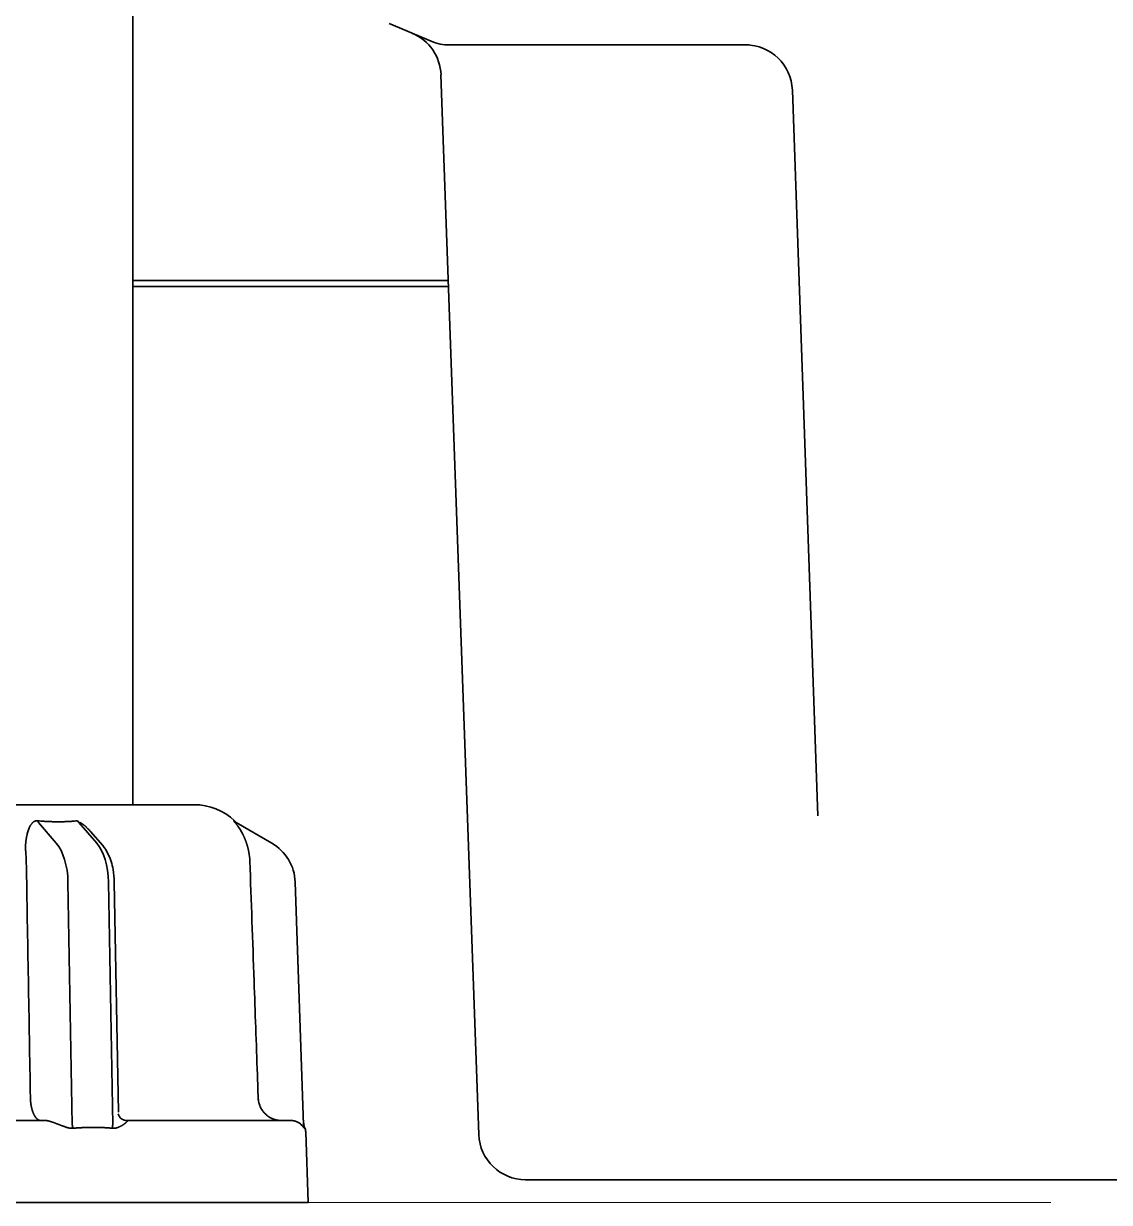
# Model space of a CAD drawing. Extents: x 5987 to 10491, y -672 to 3388.
# Drawn here: x 8658.9 to 8705.3, y 2361.5 to 2411.9 of the extents above; entities that cross this region are included whole.
import ezdxf

# ---------------------------------------------------------------- set-up
doc = ezdxf.new("R2010")
doc.units = 0
doc.header["$LTSCALE"] = 5
doc.layers.get('0').update_dxf_attribs({"linetype": 'CONTINUOUS', "lineweight": 0})
doc.layers.add('1', color=7, linetype='CONTINUOUS', true_color=0xffffff)

msp = doc.modelspace()

# ---------------------------------------------------------------- linework, layer by layer
at = {"color": 4}
msp.add_line((8602.773, 2361.526), (8702.773, 2361.526), dxfattribs=at)
at = {"layer": '1', "color": 7, "linetype": 'Continuous', "lineweight": 35}
for p, q in [((8663.523, 2378.526), (8663.523, 2418.026)), ((8676.286, 2411.154), (8674.494, 2411.911)), ((8689.882, 2410.996), (8677.064, 2410.996)), ((8678.32, 2364.426), (8676.703, 2409.72)), ((8691.726, 2409.066), (8692.81, 2378.044)), ((8663.523, 2400.935), (8677.024, 2400.935)), ((8663.523, 2400.676), (8677.024, 2400.676)), ((8639.393, 2378.526), (8666.152, 2378.526)), ((8659.491, 2377.764), (8660.256, 2376.88)), ((8661.988, 2376.88), (8661.223, 2377.764)), ((8667.866, 2377.824), (8667.918, 2377.796)), ((8669.471, 2376.88), (8667.94, 2377.764)), ((8661.719, 2377.378), (8662.241, 2376.775)), ((8660.936, 2364.848), (8660.755, 2375.218)), ((8662.487, 2375.218), (8662.668, 2364.848)), ((8662.737, 2375.209), (8662.909, 2365.38)), ((8670.832, 2364.848), (8670.47, 2375.218)), ((8645.739, 2365.026), (8659.807, 2365.026)), ((8663.271, 2365.026), (8670.304, 2365.026)), ((8670.873, 2364.732), (8670.862, 2364.696)), ((8671.023, 2361.526), (8670.918, 2364.544)), ((8691.321, 2362.496), (8680.319, 2362.496)), ((8691.321, 2362.496), (8695.319, 2362.496)), ((8698.422, 2362.496), (8695.319, 2362.496)), ((8811.742, 2362.496), (8698.422, 2362.496)), ((8652.773, 2361.526), (8671.023, 2361.526))]:
    msp.add_line(p, q, dxfattribs=at)
for centre, radius, start, end in [((8674.705, 2409.65), 2, 2, 67.0998), ((8689.728, 2408.996), 2, 2, 90), ((8666.152, 2376.026), 2.5, 46.3306, 90), ((8668.471, 2375.148), 2, 2, 60), ((8670.418, 2364.526), 0.5, 2, 24.2309), ((8680.319, 2364.496), 2, 182, 270)]:
    msp.add_arc(centre, radius, start, end, dxfattribs=at)
for centre, major_axis, ratio, start_param, end_param in [((8677.064, 2412.996), (0, -2), 1, 5.883501, 6.283185), ((8668.19, 2378.197), (0.25, 0.433), 0.982349, 2.900465, 3.141593), ((8671.329, 2364.938), (-0.5, -0.017), 1, 6.264223, 6.674123)]:
    msp.add_ellipse(centre, major_axis=major_axis, ratio=ratio, start_param=start_param, end_param=end_param, dxfattribs=at)
at = {"layer": '1', "color": 7, "linetype": 'Continuous', "lineweight": 35, "extrusion": (0, 0, -1)}
for centre, major_axis, ratio, start_param, end_param in [((8659.616, 2378.197), (-0.05, -0.498), 0.350879, 0.480716, 0.72184), ((8661.348, 2378.198), (0.06, -0.497), 0.631469, 0.592654, 0.833485), ((8659.756, 2375.148), (0, 2), 0.5, 0.523599, 1.53589), ((8661.488, 2375.148), (0, -2), 0.5, 3.665191, 4.677482)]:
    msp.add_ellipse(centre, major_axis=major_axis, ratio=ratio, start_param=start_param, end_param=end_param, dxfattribs=at)
at = {"layer": '1', "color": 7, "linetype": 'Continuous', "lineweight": 35}
for points, knots in [([(8659.351, 2377.824), (8659.349, 2377.824), (8659.344, 2377.822), (8659.338, 2377.82), (8659.332, 2377.818), (8659.326, 2377.815), (8659.32, 2377.812), (8659.314, 2377.809), (8659.307, 2377.806), (8659.301, 2377.802), (8659.295, 2377.798), (8659.289, 2377.794), (8659.283, 2377.79), (8659.277, 2377.786), (8659.271, 2377.781), (8659.264, 2377.776), (8659.258, 2377.771), (8659.252, 2377.766), (8659.246, 2377.76), (8659.24, 2377.754), (8659.234, 2377.748), (8659.228, 2377.742), (8659.221, 2377.735), (8659.209, 2377.721), (8659.191, 2377.699), (8659.169, 2377.668), (8659.148, 2377.634), (8659.123, 2377.589), (8659.097, 2377.53), (8659.068, 2377.455), (8659.041, 2377.371), (8659.021, 2377.299), (8659.008, 2377.245), (8659, 2377.212), (8658.992, 2377.178), (8658.985, 2377.145), (8658.979, 2377.111), (8658.973, 2377.077), (8658.967, 2377.043), (8658.962, 2377.009), (8658.958, 2376.975), (8658.954, 2376.941), (8658.95, 2376.907), (8658.947, 2376.872), (8658.945, 2376.838), (8658.943, 2376.804), (8658.942, 2376.769), (8658.941, 2376.735), (8658.941, 2376.701), (8658.941, 2376.666), (8658.942, 2376.632), (8658.943, 2376.598), (8658.945, 2376.563), (8658.948, 2376.529), (8658.95, 2376.506), (8658.951, 2376.495)], [0, 0, 0, 0, 0.004712, 0.009534, 0.014468, 0.019518, 0.02469, 0.029985, 0.035407, 0.04096, 0.046646, 0.052467, 0.058427, 0.064527, 0.070769, 0.077156, 0.083689, 0.09037, 0.0972, 0.104182, 0.111317, 0.118606, 0.126049, 0.13365, 0.16436, 0.195902, 0.228345, 0.261749, 0.318602, 0.379208, 0.44371, 0.512228, 0.53576, 0.559032, 0.582049, 0.604817, 0.627343, 0.649632, 0.671691, 0.693528, 0.715149, 0.736562, 0.757775, 0.778796, 0.799634, 0.820297, 0.840795, 0.861137, 0.881332, 0.901391, 0.921323, 0.94114, 0.960851, 0.980467, 1, 1, 1, 1]), ([(8659.463, 2377.835), (8659.46, 2377.836), (8659.455, 2377.836), (8659.447, 2377.836), (8659.439, 2377.837), (8659.431, 2377.837), (8659.424, 2377.836), (8659.416, 2377.836), (8659.409, 2377.836), (8659.401, 2377.835), (8659.394, 2377.834), (8659.386, 2377.833), (8659.379, 2377.832), (8659.372, 2377.83), (8659.365, 2377.828), (8659.358, 2377.827), (8659.353, 2377.825), (8659.351, 2377.824)], [0, 0, 0, 0, 0.064703, 0.129406, 0.194175, 0.259078, 0.32418, 0.389546, 0.455241, 0.521329, 0.587871, 0.654929, 0.722563, 0.790832, 0.859791, 0.929496, 1, 1, 1, 1]), ([(8661.04, 2377.824), (8661.031, 2377.824), (8661.011, 2377.822), (8660.982, 2377.82), (8660.953, 2377.817), (8660.924, 2377.815), (8660.894, 2377.813), (8660.865, 2377.811), (8660.835, 2377.81), (8660.805, 2377.808), (8660.776, 2377.806), (8660.745, 2377.805), (8660.715, 2377.804), (8660.685, 2377.802), (8660.655, 2377.801), (8660.624, 2377.8), (8660.594, 2377.799), (8660.563, 2377.798), (8660.532, 2377.798), (8660.502, 2377.797), (8660.471, 2377.797), (8660.439, 2377.796), (8660.408, 2377.796), (8660.377, 2377.796), (8660.346, 2377.796), (8660.314, 2377.796), (8660.283, 2377.796), (8660.251, 2377.796), (8660.219, 2377.797), (8660.187, 2377.797), (8660.155, 2377.798), (8660.123, 2377.798), (8660.091, 2377.799), (8660.059, 2377.8), (8660.027, 2377.801), (8659.994, 2377.802), (8659.962, 2377.804), (8659.929, 2377.805), (8659.896, 2377.806), (8659.864, 2377.808), (8659.831, 2377.81), (8659.798, 2377.811), (8659.765, 2377.813), (8659.732, 2377.815), (8659.699, 2377.817), (8659.665, 2377.82), (8659.632, 2377.822), (8659.61, 2377.824), (8659.599, 2377.824)], [0, 0, 0, 0, 0.021779, 0.043552, 0.06532, 0.087084, 0.108843, 0.130598, 0.152348, 0.174095, 0.195838, 0.217578, 0.239315, 0.261049, 0.28278, 0.304509, 0.326236, 0.34796, 0.369683, 0.391405, 0.413126, 0.434845, 0.456564, 0.478282, 0.5, 0.521718, 0.543436, 0.565155, 0.586874, 0.608595, 0.630317, 0.65204, 0.673764, 0.695491, 0.71722, 0.738951, 0.760685, 0.782422, 0.804162, 0.825905, 0.847652, 0.869402, 0.891157, 0.912916, 0.93468, 0.956448, 0.978221, 1, 1, 1, 1]), ([(8661.223, 2377.764), (8661.224, 2377.765), (8661.228, 2377.765), (8661.234, 2377.766), (8661.241, 2377.766), (8661.248, 2377.765), (8661.256, 2377.763), (8661.264, 2377.761), (8661.273, 2377.758), (8661.282, 2377.755), (8661.292, 2377.751), (8661.302, 2377.746), (8661.313, 2377.74), (8661.324, 2377.734), (8661.336, 2377.727), (8661.348, 2377.72), (8661.361, 2377.711), (8661.375, 2377.702), (8661.388, 2377.692), (8661.403, 2377.682), (8661.417, 2377.671), (8661.433, 2377.659), (8661.448, 2377.646), (8661.464, 2377.633), (8661.481, 2377.618), (8661.498, 2377.603), (8661.514, 2377.589), (8661.532, 2377.572), (8661.553, 2377.553), (8661.58, 2377.526), (8661.613, 2377.493), (8661.652, 2377.452), (8661.688, 2377.413), (8661.71, 2377.387), (8661.719, 2377.378)], [0, 0, 0, 0, 0.011196, 0.022245, 0.033363, 0.044763, 0.056639, 0.069167, 0.082495, 0.096747, 0.112024, 0.128408, 0.145965, 0.164751, 0.184809, 0.206175, 0.22888, 0.252949, 0.278402, 0.305258, 0.333531, 0.363235, 0.394381, 0.426978, 0.461034, 0.496558, 0.533556, 0.565127, 0.611078, 0.67141, 0.746123, 0.835219, 0.938696, 1, 1, 1, 1]), ([(8667.847, 2377.826), (8667.844, 2377.831), (8667.842, 2377.834), (8667.841, 2377.836), (8667.842, 2377.837), (8667.843, 2377.837), (8667.844, 2377.836), (8667.846, 2377.835)], [0, 0, 0, 0, 0.5, 0.5, 0.75, 0.75, 1, 1, 1, 1]), ([(8668.489, 2376.495), (8668.488, 2376.501), (8668.485, 2376.512), (8668.482, 2376.53), (8668.478, 2376.547), (8668.475, 2376.564), (8668.471, 2376.582), (8668.467, 2376.599), (8668.463, 2376.616), (8668.459, 2376.634), (8668.455, 2376.651), (8668.45, 2376.668), (8668.446, 2376.686), (8668.441, 2376.703), (8668.437, 2376.72), (8668.432, 2376.737), (8668.427, 2376.755), (8668.422, 2376.772), (8668.417, 2376.789), (8668.412, 2376.806), (8668.407, 2376.824), (8668.401, 2376.841), (8668.396, 2376.858), (8668.39, 2376.875), (8668.384, 2376.892), (8668.379, 2376.909), (8668.373, 2376.926), (8668.367, 2376.943), (8668.361, 2376.961), (8668.354, 2376.978), (8668.348, 2376.995), (8668.341, 2377.011), (8668.335, 2377.028), (8668.328, 2377.045), (8668.321, 2377.062), (8668.314, 2377.079), (8668.307, 2377.096), (8668.3, 2377.113), (8668.293, 2377.129), (8668.285, 2377.146), (8668.278, 2377.163), (8668.27, 2377.179), (8668.262, 2377.196), (8668.255, 2377.212), (8668.247, 2377.229), (8668.239, 2377.245), (8668.23, 2377.262), (8668.21, 2377.302), (8668.176, 2377.365), (8668.127, 2377.448), (8668.078, 2377.525), (8668.04, 2377.58), (8668.014, 2377.616), (8668, 2377.635), (8667.986, 2377.653), (8667.973, 2377.67), (8667.96, 2377.686), (8667.948, 2377.702), (8667.937, 2377.716), (8667.926, 2377.73), (8667.916, 2377.742), (8667.906, 2377.754), (8667.897, 2377.765), (8667.888, 2377.775), (8667.881, 2377.785), (8667.874, 2377.793), (8667.867, 2377.801), (8667.862, 2377.808), (8667.857, 2377.814), (8667.852, 2377.82), (8667.85, 2377.823), (8667.849, 2377.824)], [0, 0, 0, 0, 0.009877, 0.019767, 0.029672, 0.039593, 0.049532, 0.059489, 0.069466, 0.079465, 0.089487, 0.099532, 0.109604, 0.119701, 0.129827, 0.139983, 0.150168, 0.160386, 0.170636, 0.180921, 0.191241, 0.201598, 0.211992, 0.222425, 0.232899, 0.243413, 0.253969, 0.264569, 0.275213, 0.285903, 0.296638, 0.307422, 0.318253, 0.329134, 0.340065, 0.351048, 0.362082, 0.373169, 0.384311, 0.395507, 0.406758, 0.418066, 0.429432, 0.440855, 0.452337, 0.463878, 0.475479, 0.487142, 0.550852, 0.613762, 0.67598, 0.737614, 0.755418, 0.772724, 0.789538, 0.805867, 0.821719, 0.837101, 0.852024, 0.866497, 0.88053, 0.894136, 0.907328, 0.92012, 0.932528, 0.94457, 0.956263, 0.96763, 0.978691, 0.989473, 1, 1, 1, 1]), ([(8662.241, 2376.775), (8662.331, 2376.667), (8662.523, 2376.374), (8662.692, 2375.824), (8662.734, 2375.399), (8662.737, 2375.209)], [0, 0, 0, 0, 0.282047, 0.696349, 1, 1, 1, 1]), ([(8668.888, 2365.991), (8668.876, 2366.324), (8668.864, 2366.657), (8668.806, 2368.323), (8668.759, 2369.656), (8668.652, 2372.697), (8668.592, 2374.405), (8668.532, 2376.113)], [0, 0, 0, 0, 0.098732, 0.098732, 0.493661, 0.493661, 1, 1, 1, 1]), ([(8659.15, 2365.991), (8659.15, 2365.989), (8659.15, 2365.983), (8659.15, 2365.975), (8659.151, 2365.967), (8659.151, 2365.959), (8659.151, 2365.951), (8659.151, 2365.942), (8659.152, 2365.934), (8659.152, 2365.926), (8659.153, 2365.917), (8659.153, 2365.909), (8659.153, 2365.901), (8659.154, 2365.892), (8659.155, 2365.883), (8659.155, 2365.875), (8659.156, 2365.866), (8659.156, 2365.857), (8659.157, 2365.849), (8659.158, 2365.84), (8659.159, 2365.831), (8659.16, 2365.822), (8659.16, 2365.813), (8659.161, 2365.804), (8659.162, 2365.795), (8659.163, 2365.786), (8659.164, 2365.777), (8659.165, 2365.768), (8659.167, 2365.759), (8659.168, 2365.75), (8659.169, 2365.741), (8659.17, 2365.732), (8659.172, 2365.722), (8659.173, 2365.713), (8659.174, 2365.704), (8659.176, 2365.695), (8659.177, 2365.685), (8659.179, 2365.676), (8659.181, 2365.667), (8659.182, 2365.657), (8659.184, 2365.648), (8659.186, 2365.638), (8659.188, 2365.629), (8659.19, 2365.62), (8659.191, 2365.61), (8659.193, 2365.601), (8659.195, 2365.591), (8659.198, 2365.582), (8659.2, 2365.573), (8659.202, 2365.563), (8659.204, 2365.554), (8659.206, 2365.544), (8659.209, 2365.535), (8659.211, 2365.525), (8659.214, 2365.516), (8659.216, 2365.507), (8659.219, 2365.497), (8659.222, 2365.488), (8659.224, 2365.479), (8659.227, 2365.469), (8659.23, 2365.46), (8659.233, 2365.451), (8659.236, 2365.442), (8659.239, 2365.432), (8659.242, 2365.423), (8659.245, 2365.414), (8659.248, 2365.405), (8659.251, 2365.396), (8659.255, 2365.387), (8659.258, 2365.378), (8659.262, 2365.369), (8659.265, 2365.36), (8659.269, 2365.351), (8659.272, 2365.343), (8659.276, 2365.334), (8659.28, 2365.325), (8659.283, 2365.317), (8659.287, 2365.308), (8659.291, 2365.3), (8659.295, 2365.291), (8659.299, 2365.283), (8659.304, 2365.275), (8659.308, 2365.267), (8659.312, 2365.258), (8659.316, 2365.25), (8659.321, 2365.243), (8659.325, 2365.235), (8659.33, 2365.227), (8659.334, 2365.219), (8659.339, 2365.212), (8659.344, 2365.205), (8659.348, 2365.197), (8659.353, 2365.19), (8659.358, 2365.183), (8659.363, 2365.176), (8659.368, 2365.169), (8659.373, 2365.162), (8659.378, 2365.156), (8659.383, 2365.149), (8659.389, 2365.143), (8659.394, 2365.137), (8659.399, 2365.131), (8659.405, 2365.125), (8659.41, 2365.119), (8659.416, 2365.113), (8659.421, 2365.108), (8659.427, 2365.102), (8659.433, 2365.097), (8659.438, 2365.092), (8659.444, 2365.087), (8659.45, 2365.082), (8659.456, 2365.078), (8659.462, 2365.073), (8659.468, 2365.069), (8659.474, 2365.065), (8659.48, 2365.061), (8659.486, 2365.058), (8659.493, 2365.054), (8659.499, 2365.051), (8659.505, 2365.048), (8659.512, 2365.045), (8659.518, 2365.042), (8659.524, 2365.04), (8659.531, 2365.037), (8659.537, 2365.035), (8659.544, 2365.033), (8659.551, 2365.032), (8659.557, 2365.03), (8659.564, 2365.029), (8659.571, 2365.028), (8659.578, 2365.027), (8659.584, 2365.027), (8659.591, 2365.026), (8659.596, 2365.026), (8659.598, 2365.026)], [0, 0, 0, 0, 0.005202, 0.01044, 0.015714, 0.021025, 0.026371, 0.031754, 0.037173, 0.042628, 0.048119, 0.053646, 0.05921, 0.06481, 0.070446, 0.076118, 0.081826, 0.087571, 0.093352, 0.099169, 0.105022, 0.110911, 0.116837, 0.122798, 0.128796, 0.134831, 0.140901, 0.147008, 0.15315, 0.159329, 0.165545, 0.171796, 0.178084, 0.184408, 0.190768, 0.197164, 0.203597, 0.210066, 0.216571, 0.223112, 0.22969, 0.236304, 0.242954, 0.24964, 0.256363, 0.263122, 0.269917, 0.276748, 0.283615, 0.290519, 0.297459, 0.304436, 0.311448, 0.318497, 0.325582, 0.332703, 0.339861, 0.347055, 0.354285, 0.361551, 0.368854, 0.376193, 0.383568, 0.39098, 0.398428, 0.405912, 0.413432, 0.420988, 0.428581, 0.43621, 0.443876, 0.451578, 0.459316, 0.46709, 0.474901, 0.482747, 0.490631, 0.49855, 0.506506, 0.514498, 0.522526, 0.530591, 0.538692, 0.546829, 0.555002, 0.563212, 0.571458, 0.579741, 0.58806, 0.596415, 0.604806, 0.613234, 0.621698, 0.630198, 0.638734, 0.647307, 0.655917, 0.664562, 0.673244, 0.681962, 0.690717, 0.699507, 0.708335, 0.717198, 0.726098, 0.735034, 0.744006, 0.753015, 0.76206, 0.771142, 0.78026, 0.789414, 0.798604, 0.807831, 0.817094, 0.826394, 0.835729, 0.845102, 0.85451, 0.863955, 0.873436, 0.882954, 0.892508, 0.902098, 0.911724, 0.921387, 0.931087, 0.940822, 0.950594, 0.960403, 0.970248, 0.980129, 0.990046, 1, 1, 1, 1]), ([(8669.887, 2365.026), (8669.871, 2365.026), (8669.855, 2365.027), (8669.823, 2365.028), (8669.807, 2365.029), (8669.759, 2365.034), (8669.727, 2365.038), (8669.634, 2365.057), (8669.573, 2365.075), (8669.498, 2365.105), (8669.483, 2365.111), (8669.454, 2365.125), (8669.411, 2365.146), (8669.343, 2365.186), (8669.291, 2365.223), (8669.253, 2365.253), (8669.241, 2365.263), (8669.217, 2365.284), (8669.205, 2365.295), (8669.17, 2365.328), (8669.148, 2365.352), (8669.117, 2365.388), (8669.107, 2365.401), (8669.087, 2365.426), (8669.078, 2365.439), (8669.031, 2365.505), (8669, 2365.56), (8668.961, 2365.648), (8668.949, 2365.677), (8668.934, 2365.723), (8668.929, 2365.739), (8668.921, 2365.77), (8668.917, 2365.785), (8668.899, 2365.863), (8668.89, 2365.927), (8668.888, 2365.991)], [0, 0, 0, 0, 0.03125, 0.03125, 0.0625, 0.0625, 0.125, 0.125, 0.25, 0.25, 0.28125, 0.28125, 0.3125, 0.375, 0.4375, 0.4375, 0.46875, 0.46875, 0.5, 0.5, 0.5625, 0.5625, 0.59375, 0.59375, 0.625, 0.625, 0.75, 0.75, 0.8125, 0.8125, 0.84375, 0.84375, 0.875, 0.875, 1, 1, 1, 1]), ([(8662.905, 2365.317), (8662.911, 2365.284), (8662.934, 2365.218), (8662.984, 2365.135), (8663.032, 2365.1), (8663.045, 2365.092)], [0, 0, 0, 0, 0.407874, 0.854533, 1, 1, 1, 1]), ([(8663.271, 2365.026), (8663.27, 2365.026), (8663.27, 2365.026), (8663.268, 2365.026), (8663.266, 2365.026), (8663.264, 2365.026), (8663.261, 2365.026), (8663.257, 2365.026), (8663.252, 2365.027), (8663.247, 2365.027), (8663.242, 2365.027), (8663.236, 2365.028), (8663.229, 2365.028), (8663.222, 2365.029), (8663.214, 2365.03), (8663.206, 2365.032), (8663.197, 2365.034), (8663.187, 2365.036), (8663.177, 2365.038), (8663.167, 2365.041), (8663.156, 2365.044), (8663.144, 2365.048), (8663.132, 2365.053), (8663.119, 2365.058), (8663.107, 2365.064), (8663.093, 2365.07), (8663.08, 2365.078), (8663.066, 2365.086), (8663.052, 2365.095), (8663.038, 2365.105), (8663.023, 2365.117), (8663.009, 2365.129), (8662.994, 2365.142), (8662.98, 2365.157), (8662.971, 2365.167), (8662.966, 2365.173)], [0, 0, 0, 0, 0.002611, 0.00694, 0.012997, 0.020783, 0.0303, 0.041547, 0.054527, 0.069238, 0.085681, 0.103857, 0.123764, 0.145404, 0.168776, 0.19388, 0.220716, 0.249285, 0.279587, 0.31162, 0.345386, 0.380884, 0.418115, 0.457078, 0.497773, 0.540201, 0.58436, 0.630253, 0.677877, 0.727234, 0.778323, 0.831144, 0.885697, 0.941982, 1, 1, 1, 1]), ([(8659.807, 2365.026), (8659.808, 2365.026), (8659.811, 2365.026), (8659.816, 2365.026), (8659.821, 2365.026), (8659.827, 2365.025), (8659.833, 2365.025), (8659.838, 2365.024), (8659.845, 2365.023), (8659.851, 2365.022), (8659.858, 2365.021), (8659.865, 2365.02), (8659.872, 2365.019), (8659.879, 2365.017), (8659.887, 2365.016), (8659.894, 2365.014), (8659.902, 2365.012), (8659.911, 2365.011), (8659.919, 2365.009), (8659.928, 2365.006), (8659.937, 2365.004), (8659.946, 2365.002), (8659.955, 2364.999), (8659.965, 2364.996), (8659.975, 2364.994), (8659.985, 2364.991), (8659.995, 2364.988), (8660.01, 2364.983), (8660.03, 2364.977), (8660.055, 2364.969), (8660.081, 2364.96), (8660.108, 2364.951), (8660.135, 2364.942), (8660.164, 2364.931), (8660.193, 2364.921), (8660.224, 2364.91), (8660.255, 2364.898), (8660.277, 2364.89), (8660.287, 2364.886)], [0, 0, 0, 0, 0.014379, 0.028904, 0.043589, 0.058446, 0.073488, 0.088728, 0.104176, 0.119845, 0.135744, 0.151885, 0.168277, 0.184931, 0.201854, 0.219056, 0.236545, 0.254329, 0.272417, 0.290814, 0.309528, 0.328566, 0.347934, 0.367637, 0.387683, 0.408076, 0.428821, 0.449923, 0.497367, 0.546389, 0.597035, 0.649344, 0.703354, 0.759099, 0.816609, 0.875912, 0.937034, 1, 1, 1, 1]), ([(8660.287, 2364.886), (8660.293, 2364.883), (8660.306, 2364.879), (8660.324, 2364.872), (8660.342, 2364.865), (8660.36, 2364.858), (8660.378, 2364.851), (8660.396, 2364.844), (8660.414, 2364.837), (8660.432, 2364.83), (8660.449, 2364.823), (8660.467, 2364.817), (8660.485, 2364.81), (8660.503, 2364.803), (8660.52, 2364.796), (8660.538, 2364.79), (8660.556, 2364.783), (8660.573, 2364.777), (8660.591, 2364.77), (8660.618, 2364.761), (8660.654, 2364.748), (8660.699, 2364.734), (8660.742, 2364.721), (8660.777, 2364.712), (8660.805, 2364.706), (8660.828, 2364.702), (8660.849, 2364.699), (8660.871, 2364.696), (8660.892, 2364.694), (8660.913, 2364.694), (8660.933, 2364.693), (8660.954, 2364.694), (8660.967, 2364.695), (8660.973, 2364.696)], [0, 0, 0, 0, 0.025953, 0.051868, 0.077745, 0.103588, 0.129396, 0.155172, 0.180918, 0.206634, 0.232323, 0.257987, 0.283627, 0.309244, 0.334841, 0.360418, 0.385979, 0.411523, 0.437054, 0.462572, 0.530757, 0.596034, 0.658483, 0.718197, 0.751135, 0.783581, 0.815569, 0.847136, 0.878317, 0.909154, 0.939685, 0.969953, 1, 1, 1, 1]), ([(8660.973, 2364.696), (8660.987, 2364.697), (8661.014, 2364.7), (8661.055, 2364.703), (8661.097, 2364.707), (8661.138, 2364.71), (8661.181, 2364.713), (8661.224, 2364.715), (8661.267, 2364.718), (8661.311, 2364.72), (8661.355, 2364.722), (8661.4, 2364.724), (8661.445, 2364.726), (8661.491, 2364.727), (8661.537, 2364.729), (8661.584, 2364.73), (8661.631, 2364.731), (8661.678, 2364.731), (8661.726, 2364.732), (8661.774, 2364.732), (8661.835, 2364.732), (8661.907, 2364.732), (8661.989, 2364.731), (8662.07, 2364.73), (8662.149, 2364.728), (8662.227, 2364.725), (8662.303, 2364.722), (8662.378, 2364.718), (8662.451, 2364.713), (8662.522, 2364.708), (8662.593, 2364.702), (8662.639, 2364.698), (8662.662, 2364.696)], [0, 0, 0, 0, 0.023767, 0.047813, 0.072139, 0.096746, 0.121634, 0.146804, 0.172257, 0.197993, 0.224014, 0.25032, 0.276911, 0.303788, 0.330952, 0.358404, 0.386144, 0.414172, 0.44249, 0.471098, 0.499996, 0.549727, 0.598592, 0.646596, 0.693742, 0.740031, 0.785469, 0.830058, 0.873802, 0.916704, 0.958769, 1, 1, 1, 1]), ([(8662.662, 2364.696), (8662.665, 2364.695), (8662.671, 2364.695), (8662.68, 2364.694), (8662.689, 2364.694), (8662.699, 2364.694), (8662.708, 2364.694), (8662.718, 2364.694), (8662.727, 2364.694), (8662.737, 2364.695), (8662.746, 2364.696), (8662.756, 2364.697), (8662.766, 2364.698), (8662.776, 2364.7), (8662.785, 2364.701), (8662.795, 2364.703), (8662.805, 2364.705), (8662.815, 2364.708), (8662.825, 2364.71), (8662.835, 2364.713), (8662.846, 2364.716), (8662.856, 2364.719), (8662.866, 2364.722), (8662.876, 2364.725), (8662.886, 2364.729), (8662.897, 2364.733), (8662.907, 2364.737), (8662.917, 2364.741), (8662.928, 2364.745), (8662.938, 2364.75), (8662.949, 2364.755), (8662.959, 2364.76), (8662.974, 2364.767), (8662.993, 2364.776), (8663.016, 2364.788), (8663.038, 2364.8), (8663.059, 2364.812), (8663.08, 2364.825), (8663.1, 2364.837), (8663.119, 2364.849), (8663.138, 2364.862), (8663.155, 2364.874), (8663.167, 2364.882), (8663.172, 2364.886)], [0, 0, 0, 0, 0.014414, 0.028974, 0.043684, 0.058551, 0.073581, 0.088779, 0.104152, 0.119704, 0.13544, 0.151365, 0.167484, 0.183801, 0.200322, 0.217049, 0.233988, 0.251142, 0.268514, 0.286109, 0.303929, 0.321979, 0.34026, 0.358778, 0.377533, 0.39653, 0.41577, 0.435257, 0.454992, 0.474978, 0.495218, 0.515714, 0.536467, 0.583885, 0.63104, 0.677944, 0.724604, 0.77103, 0.817232, 0.86322, 0.909004, 0.954594, 1, 1, 1, 1]), ([(8663.172, 2364.886), (8663.175, 2364.888), (8663.182, 2364.893), (8663.191, 2364.899), (8663.199, 2364.906), (8663.207, 2364.912), (8663.215, 2364.918), (8663.223, 2364.924), (8663.23, 2364.93), (8663.236, 2364.936), (8663.243, 2364.941), (8663.249, 2364.947), (8663.254, 2364.952), (8663.259, 2364.957), (8663.264, 2364.962), (8663.269, 2364.966), (8663.273, 2364.971), (8663.277, 2364.975), (8663.28, 2364.979), (8663.283, 2364.983), (8663.286, 2364.987), (8663.289, 2364.991), (8663.291, 2364.994), (8663.292, 2364.998), (8663.294, 2365.001), (8663.295, 2365.004), (8663.296, 2365.006), (8663.296, 2365.009), (8663.296, 2365.011), (8663.296, 2365.013), (8663.296, 2365.015), (8663.295, 2365.017), (8663.294, 2365.019), (8663.293, 2365.021), (8663.291, 2365.022), (8663.289, 2365.023), (8663.287, 2365.024), (8663.284, 2365.025), (8663.281, 2365.025), (8663.278, 2365.026), (8663.274, 2365.026), (8663.272, 2365.026), (8663.271, 2365.026)], [0, 0, 0, 0, 0.035073, 0.069552, 0.103441, 0.136743, 0.169461, 0.201601, 0.233165, 0.264159, 0.294588, 0.324455, 0.353767, 0.382529, 0.410747, 0.438426, 0.465574, 0.492197, 0.518301, 0.543896, 0.568988, 0.593586, 0.6177, 0.641338, 0.66451, 0.687227, 0.7095, 0.731341, 0.752762, 0.773776, 0.794397, 0.81464, 0.834519, 0.854051, 0.873253, 0.892142, 0.910736, 0.929056, 0.947121, 0.964952, 0.982571, 1, 1, 1, 1]), ([(8670.862, 2364.696), (8670.861, 2364.693), (8670.86, 2364.693), (8670.856, 2364.695), (8670.853, 2364.698), (8670.847, 2364.706), (8670.843, 2364.712), (8670.834, 2364.725), (8670.829, 2364.732), (8670.818, 2364.748), (8670.812, 2364.756), (8670.799, 2364.774), (8670.791, 2364.783), (8670.768, 2364.811), (8670.75, 2364.83), (8670.709, 2364.869), (8670.686, 2364.888), (8670.646, 2364.917), (8670.632, 2364.926), (8670.602, 2364.944), (8670.586, 2364.953), (8670.553, 2364.97), (8670.535, 2364.978), (8670.496, 2364.993), (8670.476, 2364.999), (8670.443, 2365.008), (8670.431, 2365.011), (8670.408, 2365.016), (8670.396, 2365.018), (8670.371, 2365.022), (8670.358, 2365.024), (8670.331, 2365.026), (8670.318, 2365.026), (8670.304, 2365.026)], [0, 0, 0, 0, 0.0625, 0.0625, 0.125, 0.125, 0.1875, 0.1875, 0.25, 0.25, 0.3125, 0.3125, 0.375, 0.375, 0.5, 0.5, 0.625, 0.625, 0.6875, 0.6875, 0.75, 0.75, 0.8125, 0.8125, 0.875, 0.875, 0.90625, 0.90625, 0.9375, 0.9375, 0.96875, 0.96875, 1, 1, 1, 1])]:
    msp.add_open_spline(points, degree=3, knots=knots, dxfattribs=at)
for points in [[(8659.599, 2377.824), (8659.553, 2377.828), (8659.508, 2377.832), (8659.463, 2377.835)], [(8661.156, 2377.835), (8661.118, 2377.832), (8661.079, 2377.828), (8661.04, 2377.824)], [(8667.846, 2377.835), (8667.853, 2377.831), (8667.86, 2377.828), (8667.866, 2377.825)], [(8658.951, 2376.495), (8658.963, 2376.369), (8658.971, 2376.241), (8658.973, 2376.113)], [(8668.532, 2376.113), (8668.527, 2376.242), (8668.513, 2376.369), (8668.489, 2376.495)], [(8658.973, 2376.113), (8659.032, 2372.739), (8659.091, 2369.365), (8659.15, 2365.991)], [(8660.973, 2364.696), (8660.957, 2364.745), (8660.945, 2364.796), (8660.936, 2364.848)], [(8662.662, 2364.696), (8662.661, 2364.72), (8662.661, 2364.77), (8662.665, 2364.822), (8662.668, 2364.848)]]:
    msp.add_open_spline(points, degree=3, dxfattribs=at)

doc.saveas('drawing.dxf')
